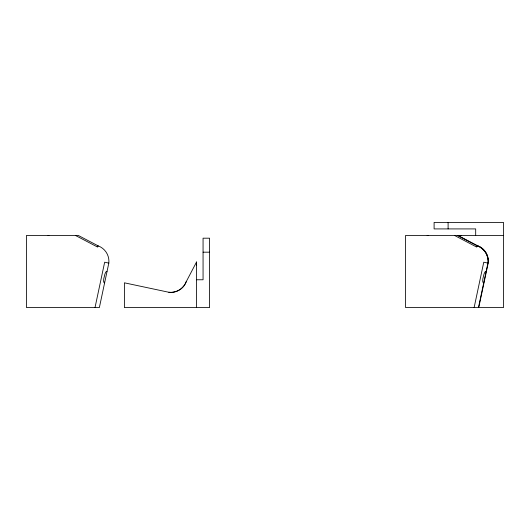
<?xml version="1.0" encoding="UTF-8"?>
<svg xmlns="http://www.w3.org/2000/svg" width="530" height="530" viewBox="0 0 530 530"><rect width="100%" height="100%" fill="white"/><g stroke="black" fill="none" stroke-linecap="round" stroke-linejoin="round"><path stroke-width="0.79" d="M196.425 265.126L196.557 261.979M108.816 263.105L108.915 261.31A16.397 16.397 0 0 0 98.308 245.94L78.215 235.413L26.5 235.413L26.5 307.585L99.362 307.585L108.816 263.105L104.662 262.204L95.016 307.585M487.918 263.105L488.024 261.31A16.397 16.397 0 0 0 477.411 245.94L457.317 235.413L405.602 235.413L405.602 307.585L478.464 307.585L487.918 263.105L483.764 262.204L474.125 307.585M172.535 292.302A16.43 16.43 0 0 0 186.282 281.582L196.564 261.959L196.564 307.585M98.262 245.927L97.586 247.06L75.366 235.413M477.364 245.927L476.689 247.06L454.468 235.413M104.675 282.583L104.258 282.801L103.728 282.04A5.472 1.259 -78 0 1 103.82 278.561L104.88 274.229A6.28 1.451 -78 0 1 106.285 271.559L107.014 271.592M483.784 282.583L483.36 282.801L482.83 282.04A5.472 1.259 -78 0 1 482.923 278.561L483.983 274.229A6.28 1.451 -78 0 1 485.394 271.559L486.116 271.592M484.831 251.035A16.43 16.43 0 0 0 477.503 245.701L457.874 235.413L503.5 235.413M203.063 252.181L209.562 252.181M196.564 279.774L203.063 279.774L203.063 238.189L209.562 238.189L209.562 307.585L124.398 307.585L124.398 282.815L168.832 292.262A16.43 16.43 0 0 0 171.925 292.355M457.893 235.419L461.04 235.552M168.832 292.262L168.865 292.269A16.655 16.655 0 0 0 186.282 281.582M104.648 282.728L104.317 282.04M475.688 235.413L475.688 228.914L434.103 228.914L434.103 222.415L503.5 222.415L503.5 307.585L478.736 307.585L488.176 263.145A16.655 16.655 0 0 0 477.503 245.701M448.102 222.415L448.102 228.914M427.167 235.558A2.524 2.524 0 0 1 428.008 235.413M476.318 246.092A1.245 1.245 0 0 1 476.861 245.741M48.058 235.558A2.524 2.524 0 0 1 48.906 235.413M97.215 246.092A1.245 1.245 0 0 1 97.752 245.741M485.202 251.525A16.43 16.43 0 0 1 487.229 255.288M487.434 255.864A16.43 16.43 0 0 1 488.216 259.442"/></g></svg>
